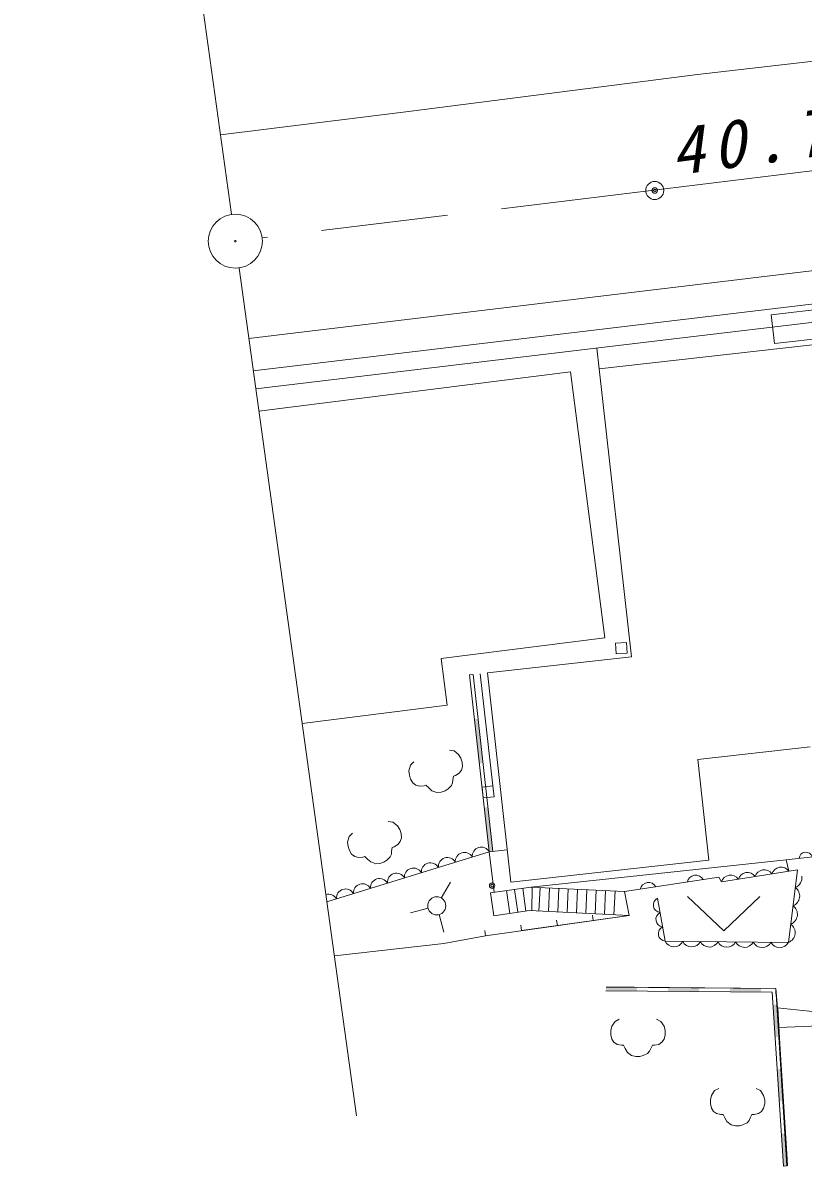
# Model space of a CAD drawing. Units: millimetres, scale not verified. Extents: x 40000 to 680000, y 20000 to 380000.
# Drawn here: x 65001 to 86524, y 248920 to 280472 of the extents above; entities that cross this region are included whole.
import ezdxf

# ---------------------------------------------------------------- set-up
doc = ezdxf.new("R2010")
doc.units = ezdxf.units.MM
doc.header["$LTSCALE"] = 1000
doc.linetypes.add('CHAIN', pattern=[18.5, 12, -1.5, 3.5, -1.5])
doc.layers.add('S-BGD', color=7, linetype='Continuous', lineweight=13)
doc.layers.add('S-BMK', color=1, linetype='CHAIN', lineweight=13)
doc.styles.add('ＭＳ ゴシック', font='')
doc.styles.get('ＭＳ ゴシック').set_extended_font_data('MS Gothic')

msp = doc.modelspace()

# ---------------------------------------------------------------- hatches: boundary and pattern name
at = {"layer": 'S-BGD'}
for points in [[(77593, 260035), (77457, 261255), (77556, 261266), (77693, 260046)], [(77866, 257595), (77730, 258815), (77829, 258826), (77965, 257606)], [(81087, 253862), (81942, 253854), (81941, 253754), (81086, 253762)], [(82798, 253847), (83654, 253839), (83653, 253739), (82797, 253747)], [(84509, 253831), (85365, 253824), (85364, 253724), (84508, 253731)], [(85795, 253382), (85852, 252491), (85752, 252484), (85695, 253375)], [(85908, 251599), (85965, 250708), (85865, 250702), (85809, 251593)], [(86022, 249817), (86079, 248926), (85979, 248920), (85922, 249811)]]:
    msp.add_hatch(color=256, dxfattribs=at).paths.add_polyline_path(points)

# ---------------------------------------------------------------- linework, layer by layer
for p, q in [((93335, 280178), (83612, 279047)), ((83612, 279047), (75636, 278029)), ((75636, 278029), (70455, 277384)), ((71234, 271759), (90427, 274068)), ((82826, 272238), (96028, 273824)), ((82886, 271741), (96126, 273333)), ((87265, 272604), (85646, 272417)), ((85646, 272417), (85738, 271622)), ((82826, 272238), (71357, 270869)), ((71426, 270374), (82886, 271741)), ((85738, 271622), (87357, 271810)), ((80838, 271497), (80902, 270925)), ((86783, 271583), (80902, 270925)), ((80103, 270838), (71512, 269754)), ((80103, 270838), (81054, 263501)), ((80902, 270925), (81792, 262975)), ((81054, 263501), (76540, 262931)), ((81652, 263373), (81352, 263356)), ((81352, 263356), (81369, 263057)), ((81669, 263074), (81652, 263373)), ((76540, 262931), (76707, 261642)), ((77817, 262530), (81792, 262975)), ((81369, 263057), (81669, 263074)), ((77817, 262530), (78464, 256755)), ((77320, 262475), (77420, 262486)), ((77866, 257595), (77320, 262475)), ((77320, 262475), (77867, 257595)), ((77965, 257606), (77420, 262486)), ((77618, 262508), (77965, 259413)), ((76707, 261642), (72706, 261136)), ((76894, 260382), (76765, 260402)), ((77022, 260281), (76894, 260382)), ((83616, 260145), (86718, 260489)), ((75785, 260080), (75694, 259987)), ((77086, 260180), (77022, 260281)), ((77123, 260070), (77086, 260180)), ((77132, 259947), (77123, 260070)), ((83927, 257362), (83616, 260145)), ((75694, 259987), (75650, 259830)), ((75650, 259830), (75662, 259712)), ((75662, 259712), (75698, 259601)), ((76861, 259581), (76879, 259682)), ((76879, 259682), (76936, 259701)), ((76936, 259701), (77039, 259762)), ((77039, 259762), (77102, 259846)), ((77102, 259846), (77132, 259947)), ((75698, 259601), (75760, 259496)), ((75760, 259496), (75844, 259432)), ((75844, 259432), (75945, 259402)), ((75945, 259402), (76067, 259415)), ((76067, 259415), (76121, 259432)), ((76121, 259432), (76195, 259362)), ((76195, 259362), (76285, 259281)), ((76730, 259333), (76821, 259426)), ((76821, 259426), (76856, 259501)), ((76856, 259501), (76861, 259581)), ((77966, 259413), (77668, 259380)), ((77668, 259380), (77701, 259082)), ((77999, 259115), (77966, 259413)), ((76285, 259281), (76423, 259232)), ((76423, 259232), (76542, 259243)), ((76542, 259243), (76649, 259278)), ((76649, 259278), (76730, 259333)), ((77701, 259082), (77999, 259115)), ((75204, 258415), (75075, 258435)), ((75332, 258315), (75204, 258415)), ((74095, 258113), (74003, 258020)), ((75396, 258213), (75332, 258315)), ((75433, 258103), (75396, 258213)), ((75442, 257980), (75433, 258103)), ((74003, 258020), (73960, 257863)), ((73960, 257863), (73971, 257745)), ((75246, 257734), (75348, 257795)), ((75348, 257795), (75412, 257879)), ((75412, 257879), (75442, 257980)), ((77866, 257595), (73387, 256214)), ((73971, 257745), (74008, 257634)), ((74008, 257634), (74070, 257529)), ((74070, 257529), (74154, 257465)), ((75131, 257459), (75166, 257534)), ((75166, 257534), (75171, 257614)), ((75171, 257614), (75189, 257715)), ((75189, 257715), (75246, 257734)), ((77866, 257595), (78004, 256478)), ((78364, 257650), (77867, 257595)), ((87128, 257493), (86056, 257371)), ((74154, 257465), (74255, 257435)), ((74255, 257435), (74377, 257448)), ((74377, 257448), (74430, 257465)), ((74430, 257465), (74505, 257395)), ((74505, 257395), (74595, 257314)), ((74595, 257314), (74733, 257265)), ((74733, 257265), (74852, 257276)), ((74852, 257276), (74959, 257312)), ((74959, 257312), (75040, 257366)), ((75040, 257366), (75131, 257459)), ((83927, 257362), (78464, 256755)), ((86056, 257371), (79010, 256621)), ((86056, 257371), (86127, 257058)), ((84200, 256898), (81594, 256497)), ((84273, 256765), (84200, 256898)), ((86369, 257096), (84273, 256765)), ((86369, 257096), (86122, 255096)), ((76793, 256753), (76543, 256320)), ((79010, 256621), (77899, 256464)), ((78344, 256527), (78433, 255895)), ((78566, 256558), (78655, 255926)), ((78788, 256590), (78878, 255958)), ((81594, 256497), (79010, 256621)), ((79046, 256618), (79045, 255969)), ((79269, 256609), (79237, 255960)), ((79527, 256596), (79496, 255947)), ((79785, 256584), (79754, 255935)), ((80044, 256571), (80012, 255923)), ((80302, 256559), (80271, 255910)), ((80560, 256546), (80529, 255898)), ((80819, 256534), (80787, 255885)), ((81077, 256522), (81046, 255873)), ((77899, 256464), (77989, 255832)), ((81335, 256509), (81304, 255860)), ((81594, 256497), (81727, 255840)), ((82510, 256313), (82717, 255126)), ((83333, 256363), (84333, 255418)), ((84333, 255418), (85333, 256363)), ((76177, 256039), (75694, 255909)), ((78979, 255972), (77989, 255832)), ((81727, 255840), (78979, 255972)), ((76483, 255863), (76612, 255380)), ((77766, 255279), (81727, 255840)), ((79725, 255707), (79746, 255559)), ((79745, 255559), (80737, 255699)), ((80715, 255847), (80736, 255699)), ((80736, 255699), (81727, 255839)), ((77766, 255279), (76609, 255063)), ((77744, 255426), (77765, 255278)), ((78735, 255566), (78755, 255419)), ((78755, 255419), (79746, 255558)), ((76609, 255063), (73594, 254723)), ((86122, 255096), (82717, 255126)), ((81086, 253762), (85673, 253721)), ((81087, 253862), (85767, 253820)), ((81866, 253855), (81087, 253862)), ((85767, 253820), (81087, 253861)), ((82841, 253846), (81865, 253855)), ((83817, 253838), (82841, 253847)), ((84793, 253829), (83816, 253838)), ((85673, 253721), (85979, 248920)), ((85767, 253820), (86079, 248926)), ((85767, 253820), (85821, 253292)), ((85767, 253671), (85768, 253820)), ((85821, 253292), (87250, 253134)), ((85821, 253292), (86092, 248928)), ((85884, 252284), (85822, 253292)), ((81246, 252780), (81220, 252663)), ((81336, 252915), (81246, 252780)), ((81453, 252975), (81336, 252915)), ((82600, 252915), (82484, 252975)), ((82690, 252780), (82600, 252915)), ((82720, 252663), (82690, 252780)), ((87193, 252798), (85856, 252743)), ((81220, 252663), (81220, 252547)), ((81220, 252547), (81246, 252427)), ((81246, 252427), (81306, 252341)), ((82630, 252341), (82690, 252427)), ((82690, 252427), (82720, 252547)), ((82720, 252547), (82720, 252663)), ((81306, 252341), (81393, 252281)), ((81393, 252281), (81513, 252255)), ((81513, 252255), (81569, 252255)), ((81569, 252255), (81618, 252165)), ((81618, 252165), (81678, 252060)), ((82289, 252090), (82319, 252165)), ((82319, 252165), (82368, 252255)), ((82368, 252255), (82428, 252255)), ((82428, 252255), (82544, 252281)), ((82544, 252281), (82630, 252341)), ((85947, 251277), (85885, 252285)), ((81678, 252060), (81794, 251970)), ((81794, 251970), (81910, 251943)), ((81910, 251943), (82023, 251943)), ((82023, 251943), (82116, 251970)), ((82116, 251970), (82233, 252030)), ((82233, 252030), (82289, 252090)), ((86009, 250270), (85947, 251278)), ((83992, 250869), (83965, 250752)), ((84082, 251004), (83992, 250869)), ((84198, 251064), (84082, 251004)), ((85345, 251004), (85229, 251064)), ((85435, 250869), (85345, 251004)), ((85465, 250752), (85435, 250869)), ((83965, 250752), (83965, 250636)), ((83965, 250636), (83992, 250516)), ((85435, 250516), (85465, 250636)), ((85465, 250636), (85465, 250752)), ((83992, 250516), (84052, 250430)), ((84052, 250430), (84138, 250370)), ((84138, 250370), (84258, 250344)), ((84258, 250344), (84314, 250344)), ((84314, 250344), (84363, 250254)), ((84363, 250254), (84423, 250149)), ((85034, 250179), (85064, 250254)), ((85064, 250254), (85113, 250344)), ((85113, 250344), (85173, 250344)), ((85173, 250344), (85289, 250370)), ((85289, 250370), (85375, 250430)), ((85375, 250430), (85435, 250516)), ((86071, 249263), (86010, 250271)), ((84423, 250149), (84539, 250059)), ((84539, 250059), (84655, 250032)), ((84655, 250032), (84768, 250032)), ((84768, 250032), (84862, 250059)), ((84862, 250059), (84978, 250119)), ((84978, 250119), (85034, 250179)), ((86093, 248928), (86072, 249265)), ((86079, 248926), (85979, 248920))]:
    msp.add_line(p, q, dxfattribs=at)
for centre, radius in [((82433, 275846), 249), ((82433, 275846), 75), ((82433, 275846), 37.5), ((77945, 256661), 75), ((77945, 256661), 37.5), ((76418, 256104), 250)]:
    msp.add_circle(centre, radius, dxfattribs=at)
for centre, radius, start, end in [((77179, 257330), 250, 28.6941, 185.5728), ((77647, 257475), 250, 28.6943, 185.5732), ((86596, 257400), 183, 16.7927, 176.2), ((76243, 257041), 250, 28.6953, 185.5723), ((76711, 257186), 250, 28.6953, 185.5723), ((85912, 256914), 258, 33.8035, 164.1631), ((74838, 256608), 250, 28.6953, 185.5723), ((75306, 256753), 250, 28.6941, 185.5728), ((75774, 256897), 250, 28.6943, 185.5732), ((83561, 256713), 236, 30.1191, 167.3889), ((84521, 256694), 258, 33.8047, 164.1621), ((84985, 256767), 258, 33.8047, 164.1621), ((85448, 256841), 258, 33.8042, 164.1619), ((86201, 256878), 290, 291.8286, 9.2649), ((73901, 256320), 250, 28.6953, 185.5723), ((74369, 256464), 250, 28.6953, 185.5723), ((82258, 256512), 236, 30.1191, 167.3889), ((86139, 256374), 290, 291.8274, 54.0972), ((73433, 256175), 250, 28.6943, 106.9873), ((82603, 256125), 209, 116.3486, 263.3863), ((82672, 255730), 209, 116.3477, 263.3872), ((86077, 255870), 290, 291.8274, 54.0972), ((86014, 255365), 290, 291.8274, 54.0972), ((82741, 255334), 209, 116.3486, 263.3863), ((82961, 255246), 272, 206.1821, 332.8125), ((83448, 255242), 272, 206.1826, 332.8103), ((83934, 255238), 272, 206.1843, 332.8103), ((84421, 255233), 272, 206.1836, 332.811), ((84907, 255229), 272, 206.1821, 332.8125), ((85394, 255225), 272, 206.1826, 332.8103), ((85880, 255221), 272, 206.1843, 332.8103)]:
    msp.add_arc(centre, radius, start, end, dxfattribs=at)
at = {"layer": 'S-BMK', "linetype": 'Continuous'}
for p, q in [((65001, 316760), (70759, 275191)), ((70965, 273705), (74206, 250305))]:
    msp.add_line(p, q, dxfattribs=at)
at = {"layer": 'S-BMK'}
msp.add_line((90111, 276799), (71606, 274539), dxfattribs=at)
at = {"layer": 'S-BMK', "linetype": 'Continuous'}
for radius in [746, 22.5]:
    msp.add_circle((70862, 274448), radius, dxfattribs=at)

# ---------------------------------------------------------------- texts
at = {"layer": 'S-BGD', "insert": (82956, 276238), "char_height": 1320, "attachment_point": 7, "rotation": 7.6, "style": 'ＭＳ ゴシック'}
msp.add_mtext('\\T1.28;\\Q15;40.73', dxfattribs=at)

doc.saveas('drawing.dxf')
